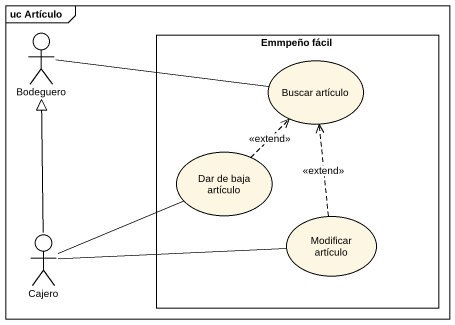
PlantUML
@startuml
mainframe uc Artículo
actor Bodeguero
rectangle "Emmpeño fácil" as Emmpeño_fácil {
  usecase "Buscar artículo" as Buscar_artículo
  usecase "Dar de baja artículo" as Dar_de_baja_artículo
  usecase "Modificar artículo" as Modificar_artículo
}
actor Cajero
Bodeguero -right- Buscar_artículo
Dar_de_baja_artículo .up.> Buscar_artículo : <<extend>>
Modificar_artículo .up.> Buscar_artículo : <<extend>>
Cajero -up-|> Bodeguero
Cajero -right- Dar_de_baja_artículo
Cajero -right- Modificar_artículo
@enduml
